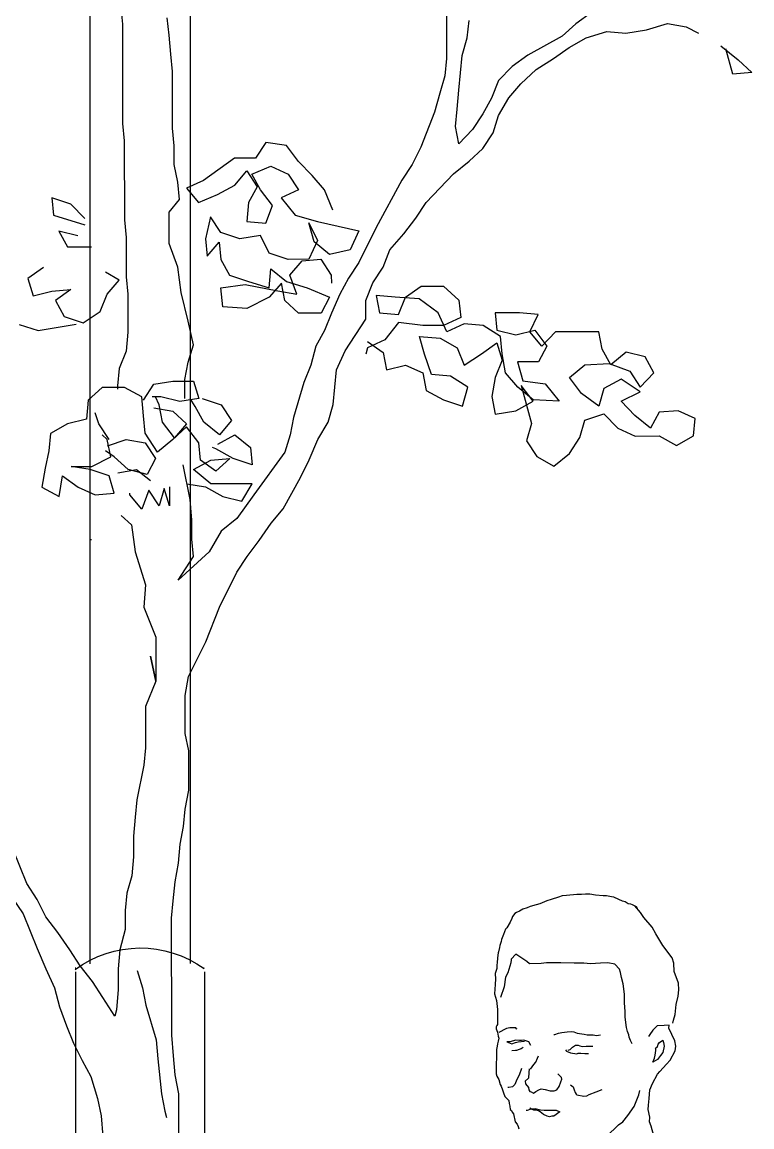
# Model space of a CAD drawing. Header units: inches. Extents: x 295786 to 300745, y 68261 to 70432.
# Drawn here: x 296659.83 to 296685.64, y 70257.46 to 70296.56 of the extents above; entities that cross this region are included whole.
import ezdxf

# ---------------------------------------------------------------- set-up
doc = ezdxf.new("R2010")
doc.units = ezdxf.units.IN
doc.header["$MEASUREMENT"] = 0
for name, color, linetype in [('new line', 2, 'Continuous'), ('POLE', 3, 'Continuous'), ('Tree', 102, 'Continuous'), ('WOMEN', 8, 'Continuous')]:
    doc.layers.add(name, color=color, linetype=linetype)

# ---------------------------------------------------------------- blocks, each defined once
blk = doc.blocks.new('MEN')
at = {"layer": 'WOMEN', "linetype": 'Continuous'}
for points in [[(1.3119, 6.8725), (1.3086, 6.8779), (1.2936, 6.8854), (1.2872, 6.8875), (1.2775, 6.8897), (1.2657, 6.8972), (1.2561, 6.8993), (1.2432, 6.9047), (1.2239, 6.9133), (1.2153, 6.9154), (1.1971, 6.9186), (1.1853, 6.9186), (1.1574, 6.9208), (1.1359, 6.925), (1.1199, 6.925), (1.1059, 6.924), (1.0887, 6.924), (1.0501, 6.9197), (1.034, 6.9186), (1.0212, 6.9133), (0.9933, 6.9047), (0.9772, 6.9004), (0.9686, 6.8972), (0.9514, 6.8897), (0.9386, 6.8854), (0.916, 6.8789), (0.9053, 6.8746), (0.8892, 6.8693), (0.8764, 6.8628), (0.8656, 6.8575), (0.8592, 6.8532), (0.8506, 6.8425), (0.8485, 6.8349), (0.842, 6.8221), (0.8302, 6.8006), (0.8259, 6.7953), (0.8174, 6.7759), (0.8109, 6.7577), (0.8088, 6.7502), (0.8045, 6.7352), (0.8034, 6.7288), (0.7991, 6.7127), (0.7981, 6.7084), (0.7959, 6.6901), (0.7948, 6.6719), (0.7938, 6.6644), (0.7938, 6.6569), (0.7938, 6.6515), (0.7873, 6.6322), (0.7873, 6.6311), (0.7884, 6.6129), (0.7873, 6.5915), (0.7852, 6.5571), (0.7927, 6.5335), (0.7948, 6.511), (0.7959, 6.5003), (0.7959, 6.4842), (0.7959, 6.4649), (0.7959, 6.4445), (0.7938, 6.4402), (0.7905, 6.4359), (0.7905, 6.4284), (0.7959, 6.4166), (0.7981, 6.4016), (0.8002, 6.3941), (0.7981, 6.3834), (0.7959, 6.3737), (0.7948, 6.3651), (0.7927, 6.3523), (0.7916, 6.3383), (0.7916, 6.3158), (0.7905, 6.3061), (0.7905, 6.2975), (0.7905, 6.2782), (0.7905, 6.2621), (0.7938, 6.2536), (0.8013, 6.2418), (0.8056, 6.2235), (0.8088, 6.2171), (0.8141, 6.2032), (0.8184, 6.1924), (0.8227, 6.1785), (0.8377, 6.1645), (0.8388, 6.1527), (0.841, 6.1431), (0.8431, 6.1313), (0.8474, 6.127), (0.8495, 6.1216), (0.8549, 6.1152), (0.8613, 6.0852), (0.8678, 6.0777), (0.8721, 6.068), (0.8742, 6.0605)], [(1.4416, 6.4499), (1.4438, 6.4606), (1.4502, 6.481), (1.4545, 6.5185), (1.462, 6.5485), (1.4642, 6.5721), (1.4631, 6.5968), (1.447, 6.6397), (1.4459, 6.6708), (1.4395, 6.6901), (1.4052, 6.7352), (1.3794, 6.7792), (1.3655, 6.8038), (1.3355, 6.8392), (1.3226, 6.8575), (1.3022, 6.8821)], [(1.2925, 6.3726), (1.2861, 6.3855), (1.2807, 6.3973), (1.2797, 6.4059), (1.2754, 6.4188), (1.2711, 6.4338), (1.2668, 6.4713), (1.2657, 6.4928), (1.2636, 6.5239), (1.2636, 6.5561), (1.2593, 6.5947), (1.2529, 6.6183), (1.2486, 6.6365), (1.2454, 6.6483), (1.2282, 6.6665), (1.2024, 6.6719), (1.1756, 6.6708), (1.1381, 6.6687), (1.1145, 6.6708), (1.078, 6.6708), (1.0287, 6.6719), (1.0083, 6.6719), (0.9761, 6.6719), (0.9568, 6.6698), (0.9139, 6.6687), (0.9042, 6.6762), (0.8635, 6.7041), (0.8463, 6.6858), (0.8463, 6.6826), (0.8453, 6.6719), (0.8335, 6.6344), (0.8249, 6.6193), (0.8206, 6.5829), (0.8066, 6.5443)], [(1.3719, 6.0347), (1.3623, 6.0701), (1.3558, 6.0862), (1.3569, 6.1023), (1.3515, 6.1313), (1.3526, 6.1474), (1.3548, 6.172), (1.3569, 6.2032), (1.3666, 6.2268), (1.3848, 6.2611), (1.3944, 6.2707), (1.4191, 6.2986), (1.432, 6.3136), (1.4502, 6.348), (1.4534, 6.3641), (1.4492, 6.3844), (1.4266, 6.4306), (1.4288, 6.4424), (1.4095, 6.4402), (1.3837, 6.4391), (1.3687, 6.4241), (1.3569, 6.408), (1.3526, 6.4005)], [(0.8678, 6.4273), (0.8656, 6.4284), (0.8635, 6.4316), (0.8571, 6.4327), (0.841, 6.4316), (0.8292, 6.4295), (0.8195, 6.4252), (0.8077, 6.4188), (0.8002, 6.4145)], [(1.0029, 6.408), (1.0072, 6.408), (1.0201, 6.4123), (1.033, 6.4155), (1.0523, 6.4177), (1.0673, 6.4188), (1.0769, 6.4177), (1.0898, 6.4123), (1.1156, 6.4091), (1.1263, 6.407), (1.1402, 6.4059), (1.1488, 6.4059), (1.1606, 6.4037), (1.1756, 6.4059)], [(0.9182, 6.3673), (0.9107, 6.3801), (0.8935, 6.3866), (0.8839, 6.3855), (0.8764, 6.3855), (0.8635, 6.3866), (0.841, 6.3801), (0.8302, 6.3801), (0.8367, 6.378), (0.8485, 6.3726), (0.8624, 6.378), (0.8721, 6.3801), (0.8957, 6.3834)], [(0.8903, 6.3598), (0.8828, 6.3544), (0.8753, 6.3523), (0.8656, 6.349), (0.8624, 6.349), (0.8485, 6.3469)], [(1.0566, 6.3501), (1.063, 6.3523), (1.0716, 6.3608), (1.0834, 6.3683), (1.093, 6.3683), (1.0995, 6.3662), (1.1091, 6.363), (1.122, 6.3641), (1.1327, 6.3651), (1.1467, 6.3641)], [(1.3762, 6.3555), (1.3848, 6.363), (1.388, 6.3716), (1.3923, 6.378), (1.4052, 6.3866), (1.4073, 6.378), (1.4105, 6.3651), (1.4052, 6.3415), (1.3966, 6.3308), (1.3859, 6.3158), (1.3687, 6.3051), (1.3741, 6.3201), (1.3773, 6.3319), (1.3784, 6.3405), (1.3794, 6.349), (1.3794, 6.3544)], [(0.9171, 6.2793), (0.9236, 6.2879), (0.93, 6.2965), (0.9375, 6.3061), (0.9429, 6.3201), (0.9472, 6.3287)], [(1.0469, 6.3512), (1.0501, 6.3458), (1.0651, 6.3405), (1.0877, 6.3362), (1.093, 6.3383), (1.1027, 6.3394), (1.1177, 6.3372), (1.1317, 6.3372)], [(0.8839, 6.2825), (0.8753, 6.2579), (0.8667, 6.2418), (0.8603, 6.2235), (0.8506, 6.215), (0.8377, 6.2117), (0.8345, 6.2117)], [(0.9128, 6.2815), (0.9107, 6.2675), (0.9096, 6.2471), (0.8978, 6.2353), (0.8989, 6.2257), (0.9096, 6.2128), (0.9107, 6.2032), (0.915, 6.1978), (0.9203, 6.1967), (0.9289, 6.1914), (0.9375, 6.1978), (0.9482, 6.2032), (0.9568, 6.2074), (0.9718, 6.2053), (0.9901, 6.1999), (1.0051, 6.1999), (1.0147, 6.2042), (1.0233, 6.216), (1.0297, 6.2332), (1.033, 6.2428), (1.0319, 6.2493), (1.0255, 6.2557), (1.0179, 6.2621)], [(1.0651, 6.2225), (1.0748, 6.215), (1.078, 6.2042), (1.0823, 6.1935), (1.0855, 6.1881), (1.0877, 6.1849), (1.1134, 6.1806), (1.1252, 6.1817), (1.1338, 6.186), (1.1595, 6.1967), (1.181, 6.2053)], [(1.1681, 5.9972), (1.181, 6.0111), (1.196, 6.0283), (1.2078, 6.0412), (1.2314, 6.0648), (1.2411, 6.0744), (1.2572, 6.0862), (1.2765, 6.1088), (1.299, 6.142), (1.3161, 6.1849), (1.3204, 6.201)], [(0.9021, 6.1281), (0.9064, 6.1291), (0.9193, 6.1334), (0.9343, 6.1345), (0.9547, 6.1302), (0.9675, 6.1291), (0.989, 6.1281), (1.0115, 6.1281), (1.0255, 6.1227), (1.0029, 6.1066), (0.9965, 6.1066), (0.9879, 6.1045), (0.9783, 6.1066), (0.9654, 6.1131), (0.9536, 6.1227), (0.9472, 6.1259), (0.9386, 6.1281), (0.93, 6.1291), (0.9214, 6.1324), (0.915, 6.1366)]]:
    blk.add_lwpolyline(points, dxfattribs=at)
blk = doc.blocks.new('T2')
at = {"layer": 'Tree', "color": 34}
for p, q in [((0.65, 186.157), (0.431, 183.974)), ((-19.928, 185.579), (-19.932, 181.807)), ((-21.23, 183.098), (-21.337, 184.19)), ((-2.494, 183.281), (-2.384, 184.373)), ((0.431, 183.974), (0.425, 177.719)), ((-2.603, 182.09), (-2.494, 183.281)), ((-27.187, 183.203), (-25.022, 182.009)), ((-20.906, 182.006), (-21.23, 183.098)), ((-25.022, 182.009), (-24.048, 181.314)), ((-20.692, 179.822), (-20.906, 182.006)), ((-2.713, 180.998), (-2.603, 182.09)), ((-25.564, 181.116), (-26.647, 181.812)), ((-24.048, 181.314), (-23.182, 180.419)), ((-19.932, 181.807), (-19.825, 180.714)), ((-24.59, 180.222), (-25.564, 181.116)), ((-19.825, 180.714), (-19.501, 179.622)), ((-2.716, 177.424), (-2.713, 180.998)), ((-23.833, 179.328), (-24.59, 180.222)), ((-23.182, 180.419), (-22.75, 179.327)), ((-20.585, 178.63), (-20.692, 179.822)), ((-23.185, 178.235), (-23.833, 179.328)), ((-22.75, 179.327), (-22.21, 178.334)), ((-19.501, 179.622), (-19.177, 178.43)), ((-20.478, 177.538), (-20.585, 178.63)), ((-19.177, 178.43), (-18.313, 176.246)), ((-22.861, 177.143), (-23.185, 178.235)), ((-22.21, 178.334), (-21.561, 177.34)), ((-22.212, 176.15), (-22.861, 177.143)), ((-21.561, 177.34), (-20.695, 176.446)), ((-20.695, 176.446), (-20.478, 177.538)), ((0.316, 176.627), (0.311, 171.663)), ((-21.346, 175.355), (-22.212, 176.15)), ((-18.313, 176.246), (-17.772, 175.153)), ((-20.372, 174.56), (-21.346, 175.355)), ((-17.772, 175.153), (-17.124, 174.16)), ((-18.641, 172.771), (-20.372, 174.56)), ((-17.124, 174.16), (-15.502, 171.18)), ((-2.505, 172.162), (-3.154, 172.957)), ((-17.992, 171.778), (-18.641, 172.771)), ((-2.507, 170.176), (-2.505, 172.162)), ((-17.235, 170.784), (-17.992, 171.778)), ((0.311, 171.663), (0.201, 170.571)), ((-16.37, 169.791), (-17.235, 170.784)), ((-15.502, 171.18), (-14.421, 168.995)), ((-3.05, 168.688), (-2.507, 170.176)), ((0.201, 170.571), (0.199, 168.089)), ((-15.938, 168.699), (-16.37, 169.791)), ((-15.289, 167.705), (-15.938, 168.699)), ((-14.421, 168.995), (-13.772, 168.002)), ((-13.772, 168.002), (-13.232, 167.009)), ((-14.857, 166.613), (-15.289, 167.705)), ((-14.858, 165.421), (-14.857, 166.613)), ((-13.232, 167.009), (-12.692, 165.817)), ((-3.703, 165.313), (-3.268, 167.099)), ((0.089, 166.997), (0.087, 164.615)), ((-13.56, 163.435), (-14.858, 165.421)), ((-12.692, 165.817), (-12.259, 164.724)), ((-4.029, 163.824), (-3.703, 165.313)), ((-12.259, 164.724), (-11.719, 163.731)), ((0.087, 164.615), (0.194, 163.423)), ((-13.02, 162.243), (-13.56, 163.435)), ((-11.719, 163.731), (-11.395, 162.54)), ((-11.395, 162.54), (-10.963, 161.447)), ((-12.806, 160.059), (-13.02, 162.243)), ((-10.963, 161.447), (-10.315, 159.262)), ((-12.482, 158.966), (-12.806, 160.059)), ((-10.315, 159.262), (-10.1, 158.17)), ((-11.833, 157.874), (-12.482, 158.966)), ((-11.293, 156.583), (-11.833, 157.874)), ((-10.1, 158.17), (-9.776, 157.078)), ((-9.776, 157.078), (-7.829, 154.396)), ((-10.752, 155.49), (-11.293, 156.583)), ((-9.671, 153.504), (-10.752, 155.49)), ((-7.4, 150.524), (-8.157, 151.517)), ((-4.043, 150.521), (-3.933, 151.613)), ((-5.017, 150.819), (-3.069, 149.031)), ((-0.36, 150.816), (-1.012, 148.731)), ((-6.751, 149.53), (-7.4, 150.524)), ((-3.069, 149.031), (-4.043, 150.521)), ((-5.67, 147.345), (-6.751, 149.53)), ((-1.012, 148.731), (-0.905, 147.341)), ((-4.806, 145.16), (-5.67, 147.345)), ((-0.905, 147.341), (-1.665, 145.456)), ((-3.725, 142.975), (-4.806, 145.16)), ((-1.665, 145.456), (-1.668, 142.676)), ((-1.668, 142.676), (-1.341, 144.264)), ((-1.341, 144.264), (-1.668, 142.676)), ((-3.51, 141.784), (-3.725, 142.975)), ((-1.668, 142.676), (-1.02, 141.087)), ((-3.512, 139.401), (-3.51, 141.784)), ((-1.02, 141.087), (-1.022, 138.506)), ((-3.73, 138.309), (-3.512, 139.401)), ((-3.732, 135.827), (-3.73, 138.309)), ((-1.022, 138.506), (-0.915, 137.414)), ((-0.915, 137.414), (-0.484, 135.229)), ((-3.517, 134.636), (-3.732, 135.827)), ((-0.484, 135.229), (-0.377, 134.137)), ((-3.41, 133.544), (-3.517, 134.636)), ((-0.377, 134.137), (-0.27, 132.946)), ((-3.194, 132.452), (-3.41, 133.544)), ((-0.27, 132.946), (-0.271, 131.655)), ((-3.087, 131.26), (-3.194, 132.452)), ((6.442, 129.962), (7.311, 132.145)), ((-2.872, 130.069), (-3.087, 131.26)), ((-0.271, 131.655), (-0.164, 130.464)), ((-2.765, 128.877), (-2.872, 130.069)), ((-0.164, 130.464), (0.16, 129.371)), ((5.791, 128.969), (6.442, 129.962)), ((0.16, 129.371), (0.267, 128.279)), ((7.416, 129.167), (6.657, 128.075)), ((-2.657, 127.785), (-2.765, 128.877)), ((5.249, 127.878), (5.791, 128.969)), ((-2.665, 120.439), (-2.657, 127.785)), ((0.267, 128.279), (0.266, 127.088)), ((4.49, 126.886), (5.249, 127.878)), ((6.657, 128.075), (5.788, 125.892)), ((0.266, 127.088), (0.59, 125.797)), ((3.73, 125.794), (4.49, 126.886)), ((0.59, 125.797), (0.697, 124.605)), ((3.08, 124.802), (3.73, 125.794)), ((5.788, 125.892), (5.245, 124.602)), ((-0.495, 124.507), (-0.821, 123.415)), ((0.697, 124.605), (0.696, 123.315)), ((2.321, 123.81), (3.08, 124.802)), ((5.245, 124.602), (4.703, 123.411)), ((1.67, 122.818), (2.321, 123.81)), ((-0.821, 123.415), (-1.038, 122.323)), ((0.696, 123.315), (0.803, 122.024)), ((4.703, 123.411), (4.377, 122.22)), ((-1.038, 122.323), (-1.69, 120.14)), ((0.91, 121.627), (1.67, 122.818)), ((4.377, 122.22), (3.942, 121.029)), ((0.803, 122.024), (0.91, 121.627)), ((3.942, 121.029), (3.508, 119.937)), ((-2.774, 119.148), (-2.665, 120.439)), ((-1.69, 120.14), (-1.8, 118.949)), ((3.508, 119.937), (2.965, 118.845)), ((-2.884, 117.957), (-2.774, 119.148)), ((-1.8, 118.949), (-2.019, 116.765)), ((2.965, 118.845), (2.423, 117.853)), ((-3.102, 116.766), (-2.884, 117.957)), ((2.423, 117.853), (1.988, 116.464)), ((-3.11, 108.029), (-3.102, 116.766)), ((-2.019, 116.765), (-2.236, 115.673)), ((1.988, 116.464), (1.771, 115.372)), ((-2.236, 115.673), (-2.345, 115.276)), ((1.771, 115.372), (1.661, 114.081))]:
    blk.add_line(p, q, dxfattribs=at)
at = {"layer": 'Tree'}
for p, q in [((-29.026, 184.693), (-28.052, 183.997)), ((-33.792, 184.002), (-34.984, 183.805)), ((-32.493, 183.604), (-33.792, 184.002)), ((-28.052, 183.997), (-27.187, 183.203)), ((-34.984, 183.805), (-35.742, 183.408)), ((-31.194, 183.404), (-32.493, 183.604)), ((-30.002, 183.503), (-31.194, 183.404)), ((-28.703, 183.104), (-30.002, 183.503)), ((-37.151, 182.615), (-38.235, 181.723)), ((-27.621, 182.508), (-28.703, 183.104)), ((-37.911, 180.829), (-37.476, 182.417)), ((-26.647, 181.812), (-27.621, 182.508)), ((-38.235, 181.723), (-39.102, 180.929)), ((-39.102, 180.929), (-37.911, 180.829)), ((0.425, 177.719), (0.316, 176.627)), ((-2.826, 176.332), (-2.716, 177.424)), ((-10.624, 175.346), (-9.865, 176.338)), ((-9.865, 176.338), (-8.565, 176.535)), ((-8.565, 176.535), (-7.917, 175.542)), ((-2.827, 175.141), (-2.826, 176.332)), ((-11.492, 174.453), (-10.624, 175.346)), ((-8.892, 175.046), (-9.975, 174.551)), ((-7.701, 174.549), (-8.892, 175.046)), ((-7.917, 175.542), (-6.617, 175.541)), ((-6.617, 175.541), (-4.669, 174.149)), ((-3.044, 174.049), (-2.827, 175.141)), ((-12.251, 173.56), (-11.492, 174.453)), ((-9.975, 174.551), (-10.626, 173.559)), ((-8.243, 173.557), (-7.701, 174.549)), ((-7.376, 174.747), (-8.027, 173.755)), ((-6.619, 173.853), (-7.376, 174.747)), ((-12.793, 172.27), (-12.251, 173.56)), ((-10.626, 173.559), (-9.544, 173.061)), ((-9.003, 172.565), (-8.243, 173.557)), ((-8.027, 173.755), (-7.486, 172.762)), ((-5.536, 173.257), (-6.619, 173.853)), ((-4.669, 174.149), (-3.586, 173.652)), ((-3.586, 173.652), (-4.345, 172.759)), ((-3.154, 172.957), (-3.044, 174.049)), ((-9.544, 173.061), (-10.411, 171.97)), ((-4.345, 172.759), (-5.536, 173.257)), ((3.669, 172.653), (4.861, 173.049)), ((4.861, 173.049), (4.751, 171.957)), ((-8.57, 171.472), (-9.003, 172.565)), ((-7.486, 172.762), (-7.379, 171.57)), ((2.802, 171.76), (3.669, 172.653)), ((-11.819, 171.574), (-14.419, 170.981)), ((-11.278, 171.474), (-11.821, 170.383)), ((-10.411, 171.97), (-11.819, 171.574)), ((-11.604, 170.283), (-11.278, 171.474)), ((-7.379, 171.57), (-8.57, 171.472)), ((-5.755, 170.874), (-5.104, 171.866)), ((-5.104, 171.866), (-4.781, 170.476)), ((4.751, 171.957), (2.801, 171.363)), ((-14.419, 170.981), (-13.879, 169.789)), ((-6.947, 170.478), (-5.755, 170.874)), ((3.234, 170.668), (4.425, 170.965)), ((4.425, 170.965), (3.883, 169.973)), ((-12.58, 169.49), (-11.604, 170.283)), ((-11.821, 170.383), (-11.28, 169.191)), ((-8.789, 169.586), (-8.246, 170.678)), ((-8.246, 170.678), (-6.947, 170.478)), ((-5.647, 170.278), (-5.757, 169.186)), ((-4.89, 169.384), (-5.647, 170.278)), ((-4.781, 170.476), (-4.89, 169.384)), ((-13.879, 169.789), (-12.58, 169.49)), ((-9.981, 169.19), (-8.789, 169.586)), ((3.883, 169.973), (2.367, 169.974)), ((-12.038, 169.192), (-12.689, 168.199)), ((-10.847, 169.091), (-12.038, 169.192)), ((-11.28, 169.191), (-9.981, 169.19)), ((-10.09, 168.197), (-10.847, 169.091)), ((-5.757, 169.186), (-6.299, 168.194)), ((-3.268, 167.099), (-3.05, 168.688)), ((-12.689, 168.199), (-12.69, 167.703)), ((-10.524, 167.006), (-10.09, 168.197)), ((-8.898, 168.593), (-9.874, 167.8)), ((-8.791, 167.402), (-8.898, 168.593)), ((-6.299, 168.194), (-7.491, 167.798)), ((0.199, 168.089), (0.089, 166.997)), ((0.632, 167.89), (1.499, 168.386)), ((5.398, 168.681), (6.372, 167.985)), ((-19.73, 167.51), (-20.705, 166.618)), ((-18.322, 167.509), (-19.73, 167.51)), ((-17.348, 166.813), (-18.322, 167.509)), ((-11.174, 167.404), (-12.582, 166.809)), ((-9.874, 167.8), (-11.174, 167.404)), ((-9.767, 166.609), (-9.549, 167.7)), ((-9.549, 167.7), (-8.792, 166.806)), ((-7.275, 167.599), (-9.333, 167.204)), ((-7.491, 167.798), (-8.791, 167.402)), ((-5.759, 167.399), (-7.275, 167.599)), ((-5.868, 166.208), (-5.759, 167.399)), ((1.389, 166.996), (0.632, 167.89)), ((6.372, 167.985), (6.046, 166.893)), ((-20.705, 166.618), (-20.815, 165.526)), ((-19.406, 165.822), (-18.214, 166.715)), ((-18.214, 166.715), (-16.698, 166.813)), ((-16.915, 165.721), (-17.348, 166.813)), ((-16.698, 166.813), (-15.506, 166.911)), ((-15.506, 166.911), (-15.724, 165.819)), ((-12.582, 166.809), (-12.042, 165.816)), ((-10.634, 165.815), (-9.767, 166.609)), ((-9.333, 167.204), (-10.524, 167.006)), ((-8.792, 166.806), (-7.384, 166.11)), ((1.821, 165.904), (1.389, 166.996)), ((4.855, 167.192), (3.664, 167.292)), ((3.664, 167.292), (4.638, 166.596)), ((6.046, 166.893), (4.855, 167.192)), ((-7.384, 166.11), (-5.868, 166.208)), ((4.638, 166.596), (4.095, 165.604)), ((-25.688, 165.728), (-24.497, 165.827)), ((-25.148, 164.636), (-25.688, 165.728)), ((-24.497, 165.827), (-22.98, 165.825)), ((-22.98, 165.825), (-23.09, 164.733)), ((-20.815, 165.526), (-19.732, 165.028)), ((-19.949, 164.632), (-19.406, 165.822)), ((-18.432, 165.027), (-16.916, 165.225)), ((-16.916, 165.225), (-16.051, 164.132)), ((-15.724, 165.819), (-16.915, 165.721)), ((-12.042, 165.816), (-10.634, 165.815)), ((2.903, 165.208), (1.821, 165.904)), ((4.095, 165.604), (2.903, 165.208)), ((-29.697, 163.548), (-29.48, 164.64)), ((-29.48, 164.64), (-26.772, 164.637)), ((-26.772, 164.637), (-25.907, 163.743)), ((-25.472, 164.735), (-26.231, 163.743)), ((-25.907, 163.743), (-25.148, 164.636)), ((-24.281, 164.437), (-25.472, 164.735)), ((-23.09, 164.733), (-24.281, 164.437)), ((-23.307, 164.337), (-22.223, 165.031)), ((-22.223, 165.031), (-21.032, 165.129)), ((-21.032, 165.129), (-19.949, 164.632)), ((-19.732, 165.028), (-18.432, 165.027)), ((5.719, 164.709), (3.336, 165.108)), ((6.91, 165.105), (5.719, 164.709)), ((-23.091, 163.939), (-23.417, 162.847)), ((-23.416, 163.245), (-23.307, 164.337)), ((-22.116, 163.243), (-23.091, 163.939)), ((-19.516, 164.234), (-20.6, 163.639)), ((-18.217, 164.332), (-19.516, 164.234)), ((-18.543, 163.24), (-18.217, 164.332)), ((-16.051, 164.132), (-14.968, 163.635)), ((-14.968, 164.032), (-15.943, 163.338)), ((-32.405, 163.054), (-31.214, 163.35)), ((-31.214, 163.35), (-30.24, 162.555)), ((-30.24, 162.555), (-29.697, 163.548)), ((-26.231, 163.743), (-25.691, 162.75)), ((-23.634, 162.053), (-23.416, 163.245)), ((-21.034, 162.548), (-22.116, 163.243)), ((-20.6, 163.639), (-21.034, 162.548)), ((-18.977, 161.95), (-18.543, 163.24)), ((-15.943, 163.338), (-16.161, 162.246)), ((-14.968, 163.635), (-14.86, 163.237)), ((-3.706, 162.732), (-4.029, 163.824)), ((0.194, 163.423), (0.626, 162.331)), ((-32.948, 162.061), (-32.405, 163.054)), ((-30.131, 162.655), (-31.432, 162.159)), ((-28.615, 162.554), (-30.131, 162.655)), ((-27.641, 161.759), (-28.615, 162.554)), ((-25.691, 162.75), (-24.391, 162.749)), ((-24.391, 162.749), (-24.717, 161.558)), ((-23.417, 162.847), (-22.984, 161.755)), ((-17.352, 162.545), (-18.435, 162.049)), ((-16.161, 162.246), (-17.352, 162.545)), ((-3.49, 161.639), (-3.706, 162.732)), ((-32.082, 161.167), (-32.948, 162.061)), ((-31.432, 162.159), (-32.082, 161.167)), ((-28.401, 160.767), (-27.641, 161.759)), ((-24.393, 161.161), (-23.634, 162.053)), ((-22.984, 161.755), (-22.769, 160.564)), ((-21.252, 161.158), (-20.168, 161.852)), ((-20.168, 161.852), (-18.977, 161.95)), ((-18.435, 162.049), (-18.653, 160.957)), ((0.626, 162.331), (0.733, 161.239)), ((-32.083, 160.869), (-30.891, 161.662)), ((-30.891, 161.662), (-29.808, 161.066)), ((-29.808, 161.066), (-29.484, 159.974)), ((-26.126, 161.361), (-26.993, 160.269)), ((-24.717, 161.558), (-26.126, 161.361)), ((-25.369, 160.268), (-24.609, 161.26)), ((-25.368, 160.367), (-24.393, 161.161)), ((-24.609, 161.26), (-25.262, 158.878)), ((-20.928, 159.966), (-21.252, 161.158)), ((-4.032, 161.541), (-4.358, 160.449)), ((-2.732, 161.54), (-4.032, 161.541)), ((-3.491, 160.448), (-3.49, 161.639)), ((-1.541, 161.34), (-2.732, 161.54)), ((-0.892, 160.347), (-1.541, 161.34)), ((-0.784, 160.545), (0.3, 161.14)), ((0.3, 161.14), (1.708, 161.139)), ((0.733, 161.239), (0.733, 161.04)), ((1.708, 161.139), (2.574, 160.344)), ((-30.892, 160.273), (-32.083, 160.869)), ((-29.484, 159.974), (-28.401, 160.767)), ((-26.993, 160.269), (-25.368, 160.367)), ((-22.769, 160.564), (-22.987, 159.472)), ((-19.737, 160.362), (-20.928, 159.966)), ((-18.653, 160.957), (-19.737, 160.362)), ((-4.574, 160.449), (-5.766, 160.053)), ((-4.358, 160.449), (-3.167, 160.249)), ((-4.142, 159.952), (-3.816, 160.448)), ((-3.167, 160.249), (-1.975, 160.546)), ((-1.975, 160.546), (-1.433, 160.546)), ((-1.867, 160.05), (-1.65, 160.546)), ((-0.893, 159.354), (-0.784, 160.545)), ((-35.55, 159.184), (-34.467, 159.68)), ((-34.467, 159.68), (-33.275, 159.58)), ((-31.759, 159.38), (-30.892, 160.273)), ((-24.286, 159.671), (-25.369, 160.268)), ((-22.987, 159.472), (-24.286, 159.671)), ((-5.766, 160.053), (-6.417, 159.061)), ((-4.684, 158.96), (-4.142, 159.952)), ((-1.542, 159.851), (-2.734, 159.653)), ((-2.085, 158.958), (-1.867, 160.05)), ((2.574, 160.344), (2.681, 159.152)), ((-35.443, 158.092), (-35.55, 159.184)), ((-33.275, 159.58), (-32.735, 158.586)), ((-32.735, 158.586), (-31.759, 159.38)), ((-29.81, 159.477), (-30.677, 158.585)), ((-28.619, 159.079), (-29.81, 159.477)), ((-28.295, 157.987), (-28.619, 159.079)), ((-6.417, 159.061), (-5.66, 158.167)), ((-2.734, 159.653), (-3.601, 158.86)), ((-1.002, 158.262), (-0.893, 159.354)), ((1.922, 158.855), (2.14, 159.55)), ((2.681, 159.152), (3.872, 158.853)), ((-30.677, 158.585), (-31.761, 158.089)), ((-25.262, 158.878), (-24.938, 157.786)), ((-5.66, 158.167), (-4.684, 158.96)), ((-4.36, 157.669), (-3.601, 158.661)), ((-3.601, 158.86), (-2.844, 157.966)), ((-3.601, 158.661), (-2.736, 157.866)), ((-2.844, 157.966), (-2.085, 158.958)), ((1.272, 157.863), (1.922, 158.855)), ((3.872, 158.853), (4.954, 158.257)), ((-34.36, 157.496), (-35.443, 158.092)), ((-33.277, 158.09), (-34.36, 157.496)), ((-31.761, 158.089), (-33.277, 158.09)), ((-27.646, 156.994), (-28.295, 157.987)), ((-24.938, 157.786), (-25.589, 156.793)), ((-6.634, 158.167), (-7.61, 157.374)), ((-5.552, 157.571), (-6.634, 158.167)), ((-4.47, 156.577), (-4.36, 157.669)), ((-2.736, 157.866), (-1.762, 157.071)), ((-1.762, 157.071), (-1.002, 158.262)), ((-1.003, 157.666), (-1.654, 156.674)), ((0.188, 157.864), (-1.003, 157.666)), ((1.379, 157.466), (0.188, 157.864)), ((1.162, 156.771), (1.38, 157.863)), ((1.38, 157.863), (1.705, 158.16)), ((4.954, 158.257), (5.061, 157.165)), ((-26.672, 156.199), (-27.646, 156.994)), ((-7.61, 157.374), (-7.719, 156.282)), ((-6.527, 156.678), (-5.444, 157.273)), ((-5.444, 157.273), (-5.227, 157.372)), ((0.946, 156.771), (1.487, 157.168)), ((5.061, 157.165), (5.277, 156.073)), ((-25.589, 156.793), (-26.672, 156.199)), ((-7.719, 156.282), (-6.527, 156.678)), ((-5.12, 156.578), (-6.311, 156.678)), ((-6.311, 156.678), (-5.445, 155.883)), ((-5.445, 155.883), (-4.47, 156.577)), ((-4.037, 155.981), (-5.12, 156.578)), ((-3.822, 154.095), (-3.387, 156.278)), ((-1.654, 156.674), (-1.113, 155.681)), ((0.078, 155.978), (0.946, 156.771)), ((2.353, 156.174), (1.162, 156.771)), ((-5.121, 155.088), (-4.037, 155.981)), ((-0.463, 155.978), (-1.33, 155.284)), ((-1.113, 155.681), (0.078, 155.978)), ((0.728, 155.779), (-0.463, 155.978)), ((0.943, 154.488), (1.269, 155.579)), ((1.269, 155.579), (2.461, 155.976)), ((3.652, 156.173), (2.353, 156.174)), ((2.461, 155.976), (3.652, 156.173)), ((4.193, 155.577), (3.218, 154.883)), ((4.409, 154.286), (4.193, 155.577)), ((5.277, 156.073), (5.492, 154.881)), ((-7.072, 153.998), (-7.72, 155.091)), ((-7.72, 155.091), (-5.121, 155.088)), ((-4.796, 154.89), (-5.88, 154.295)), ((-3.605, 155.087), (-4.796, 154.89)), ((-2.522, 154.888), (-2.523, 153.696)), ((3.218, 154.883), (2.134, 154.387)), ((5.492, 154.881), (4.409, 154.286)), ((-7.829, 154.396), (-7.829, 154.396)), ((-7.829, 154.396), (-6.748, 152.906)), ((-5.88, 154.295), (-7.072, 153.998)), ((-2.523, 153.696), (-2.197, 154.788)), ((-2.197, 154.788), (-1.873, 153.696)), ((-1.873, 153.696), (-1.223, 154.688)), ((-1.223, 154.688), (-0.791, 153.496)), ((-0.791, 153.496), (-0.032, 154.389)), ((-0.032, 154.389), (-0.031, 154.489)), ((2.134, 154.387), (0.943, 154.488)), ((-8.914, 152.61), (-9.671, 153.504)), ((-3.932, 152.804), (-3.822, 154.095)), ((-6.748, 152.906), (-5.774, 152.111)), ((-3.933, 151.613), (-3.932, 152.804)), ((0.509, 153.098), (-0.142, 152.503)), ((-8.157, 151.517), (-8.914, 152.61)), ((-5.774, 152.111), (-5.017, 150.819)), ((-0.142, 152.503), (-0.36, 150.816))]:
    blk.add_line(p, q, dxfattribs=at)
blk = doc.blocks.new('SINGLE POST')
at = {"layer": 'POLE', "color": 9}
for p, q in [((118122.677, 38147.414, 6.686), (118122.677, 38225.147, 6.686)), ((118126.218, 38147.405, 6.686), (118126.218, 38225.138, 6.686)), ((118122.677, 38162.408, 6.686), (118122.683, 38162.408, 6.686)), ((118126.176, 38162.408, 6.686), (118126.218, 38162.408, 6.686)), ((118122.184, 38147.251), (118122.206, 38147.251)), ((118126.727, 38147.251), (118126.751, 38147.251)), ((118122.178, 38147.124, 6.686), (118122.178, 38084.906, 6.686)), ((118126.746, 38147.124, 6.686), (118126.746, 38084.906, 6.686))]:
    blk.add_line(p, q, dxfattribs=at)
blk.add_arc((118124.445, 38144.106), 3.86, 53.3121, 125.8578, dxfattribs=at)

msp = doc.modelspace()

# ---------------------------------------------------------------- block references
at = {"layer": 'new line', "xscale": -1}
msp.add_blockref('SINGLE POST', (414788.4547355, 32115.82824278, -6.68587187), dxfattribs=at)
at = {"layer": 'Tree', "xscale": -0.5632000000000001, "yscale": 0.5632000000000001, "zscale": 0.5632000000000001}
msp.add_blockref('T2', (296663.61716264, 70192.87553544), dxfattribs=at)
at = {"layer": 'WOMEN', "xscale": 9.600000000000001, "yscale": 9.600000000000001, "zscale": 11.30972231002047}
msp.add_blockref('MEN', (296669.00099326, 70199.2192715), dxfattribs=at)

doc.saveas('drawing.dxf')
